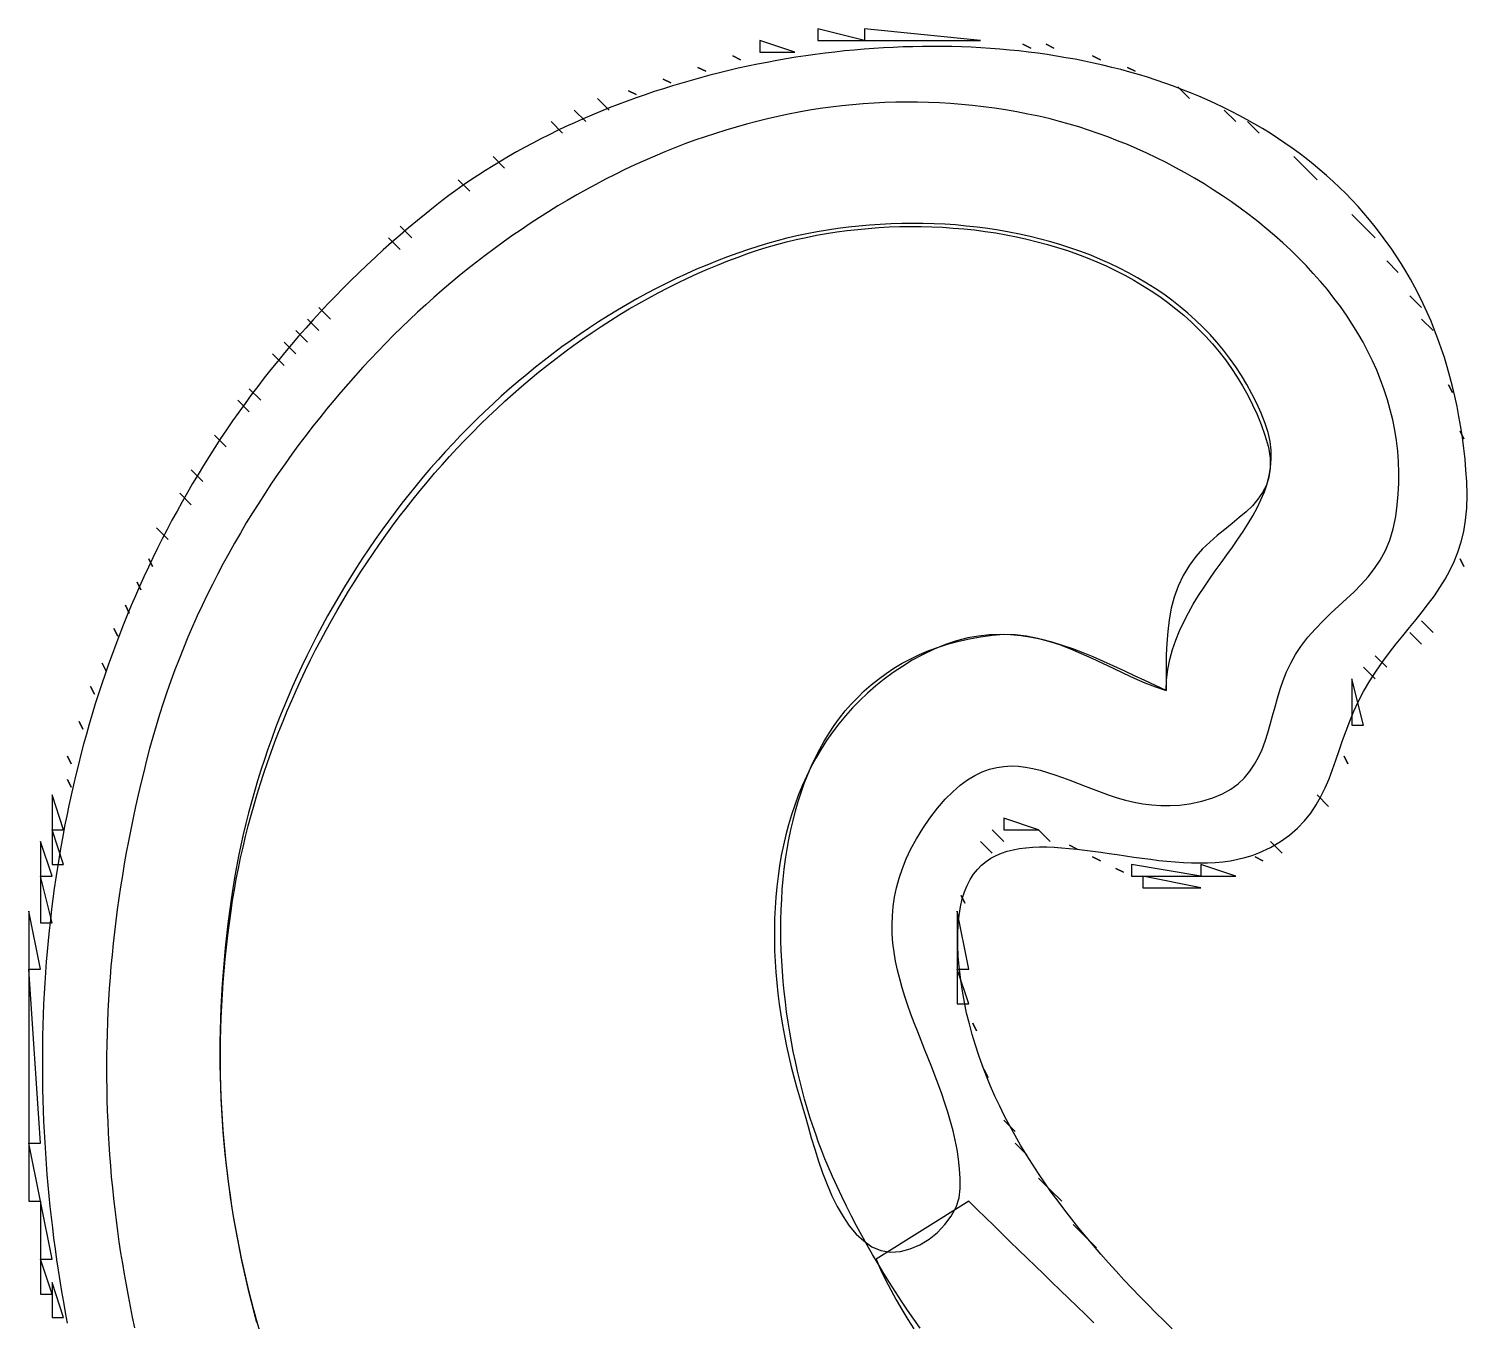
# Model space of a CAD drawing. Extents: x 0 to 2380, y 238 to 1416.
# Drawn here: x 2113.1 to 2237, y 1266.3 to 1377.7 of the extents above; entities that cross this region are included whole.
import ezdxf

# ---------------------------------------------------------------- set-up
doc = ezdxf.new("R2010")
doc.units = 0
doc.header["$MEASUREMENT"] = 0
for name, color, linetype in [('C18', 18, 'Continuous'), ('C197', 197, 'Continuous'), ('C207', 207, 'Continuous'), ('C250', 250, 'Continuous'), ('C251', 251, 'Continuous'), ('C252', 252, 'Continuous'), ('C253', 253, 'Continuous'), ('C37', 37, 'Continuous'), ('C39', 39, 'Continuous'), ('C47', 47, 'Continuous'), ('C59', 59, 'Continuous'), ('C67', 67, 'Continuous'), ('C77', 77, 'Continuous')]:
    doc.layers.add(name, color=color, linetype=linetype)

msp = doc.modelspace()

# ---------------------------------------------------------------- linework, layer by layer
at = {"layer": 'C18'}
for points in [[(2236.97, 1338.65), (2236.9, 1339.62), (2236.82, 1340.57), (2236.72, 1341.51), (2236.6, 1342.43), (2236.46, 1343.34), (2236.3, 1344.24), (2236.13, 1345.12), (2235.95, 1345.99), (2235.74, 1346.85), (2235.52, 1347.69), (2235.29, 1348.52), (2235.04, 1349.34), (2234.77, 1350.14), (2234.49, 1350.93), (2234.2, 1351.7), (2233.89, 1352.47), (2233.56, 1353.22), (2233.22, 1353.95), (2232.87, 1354.67), (2232.5, 1355.38), (2232.12, 1356.08), (2231.72, 1356.77), (2231.32, 1357.44), (2230.89, 1358.09), (2230.46, 1358.74), (2230.01, 1359.37), (2229.55, 1359.99), (2229.08, 1360.6), (2228.6, 1361.2), (2228.1, 1361.78), (2227.6, 1362.35), (2227.08, 1362.91), (2226.55, 1363.45), (2226, 1363.98), (2225.45, 1364.51), (2224.89, 1365.01), (2224.32, 1365.51), (2223.73, 1365.99), (2223.14, 1366.47), (2222.53, 1366.93), (2221.92, 1367.38), (2221.3, 1367.81), (2220.67, 1368.24), (2220.02, 1368.65), (2219.37, 1369.05), (2218.72, 1369.44), (2218.05, 1369.82), (2217.37, 1370.19), (2216.69, 1370.54), (2216, 1370.88), (2215.3, 1371.22), (2214.59, 1371.54), (2213.88, 1371.85), (2213.16, 1372.14), (2212.43, 1372.43), (2211.69, 1372.71), (2210.95, 1372.97), (2210.21, 1373.22), (2209.45, 1373.47), (2208.69, 1373.7), (2207.93, 1373.92), (2207.16, 1374.13), (2206.38, 1374.33), (2205.6, 1374.52), (2204.82, 1374.69), (2204.03, 1374.86), (2203.23, 1375.02), (2202.43, 1375.16), (2201.63, 1375.3), (2200.82, 1375.43), (2200.01, 1375.54), (2199.2, 1375.64), (2198.38, 1375.74), (2197.56, 1375.82), (2196.74, 1375.9), (2195.92, 1375.96), (2195.09, 1376.01), (2194.26, 1376.06), (2193.43, 1376.09), (2192.59, 1376.12), (2191.76, 1376.13), (2190.92, 1376.13), (2190.08, 1376.13), (2189.24, 1376.11), (2188.4, 1376.09), (2187.56, 1376.05), (2186.72, 1376.01), (2185.88, 1375.96), (2185.04, 1375.89), (2184.2, 1375.82), (2183.36, 1375.74), (2182.52, 1375.65), (2181.68, 1375.55), (2180.84, 1375.44), (2180.01, 1375.32), (2179.17, 1375.2), (2178.34, 1375.06), (2177.51, 1374.91), (2176.68, 1374.76), (2175.85, 1374.6), (2175.03, 1374.43), (2174.2, 1374.25), (2173.38, 1374.06), (2172.57, 1373.86), (2171.76, 1373.65), (2170.95, 1373.44), (2170.14, 1373.21), (2169.34, 1372.98), (2168.54, 1372.74), (2167.75, 1372.49), (2166.96, 1372.24), (2166.17, 1371.97), (2165.39, 1371.7), (2164.62, 1371.42), (2163.85, 1371.13), (2163.08, 1370.83), (2162.32, 1370.52), (2161.57, 1370.21), (2160.83, 1369.89), (2160.09, 1369.56), (2159.35, 1369.22), (2158.63, 1368.88), (2157.9, 1368.53), (2157.19, 1368.17), (2156.49, 1367.8), (2155.79, 1367.43), (2155.1, 1367.04), (2154.41, 1366.65), (2153.74, 1366.26), (2153.07, 1365.85), (2152.42, 1365.44), (2151.77, 1365.02), (2151.13, 1364.6), (2150.5, 1364.17), (2149.87, 1363.73), (2149.26, 1363.28), (2148.66, 1362.83), (2148.07, 1362.37), (2147.3, 1361.75), (2146.55, 1361.14), (2145.8, 1360.51), (2145.06, 1359.88), (2144.33, 1359.25), (2143.61, 1358.6), (2142.9, 1357.96), (2142.2, 1357.3), (2141.51, 1356.64), (2140.83, 1355.98), (2140.16, 1355.31), (2139.49, 1354.63), (2138.84, 1353.95), (2138.2, 1353.26), (2137.56, 1352.57), (2136.93, 1351.87), (2136.32, 1351.17), (2135.71, 1350.46), (2135.11, 1349.75), (2134.52, 1349.03), (2133.93, 1348.31), (2133.36, 1347.58), (2132.8, 1346.85), (2132.24, 1346.11), (2131.7, 1345.37), (2131.16, 1344.62), (2130.63, 1343.87), (2130.11, 1343.11), (2129.6, 1342.35), (2129.1, 1341.59), (2128.61, 1340.82), (2128.13, 1340.04), (2127.65, 1339.27), (2127.18, 1338.48), (2126.73, 1337.7), (2126.28, 1336.91), (2125.84, 1336.11), (2125.4, 1335.31), (2124.98, 1334.51), (2124.57, 1333.71), (2124.16, 1332.9), (2123.76, 1332.08), (2123.37, 1331.27), (2122.99, 1330.45), (2122.62, 1329.62), (2122.26, 1328.8), (2121.9, 1327.96), (2121.55, 1327.13), (2121.21, 1326.29), (2120.88, 1325.45), (2120.56, 1324.61), (2120.25, 1323.76), (2119.94, 1322.91), (2119.65, 1322.06), (2119.36, 1321.21), (2119.08, 1320.35), (2118.8, 1319.49), (2118.54, 1318.62), (2118.28, 1317.76), (2118.03, 1316.89), (2117.79, 1316.02), (2117.56, 1315.15), (2117.34, 1314.27), (2117.12, 1313.39), (2116.91, 1312.51), (2116.71, 1311.63), (2116.52, 1310.74), (2116.34, 1309.86), (2116.16, 1308.97), (2115.99, 1308.08), (2115.83, 1307.19), (2115.68, 1306.29), (2115.54, 1305.4), (2115.4, 1304.5), (2115.27, 1303.6), (2115.15, 1302.7), (2115.03, 1301.8), (2114.93, 1300.9), (2114.83, 1299.99), (2114.74, 1299.09), (2114.66, 1298.18), (2114.58, 1297.27), (2114.51, 1296.36), (2114.45, 1295.45), (2114.4, 1294.54), (2114.35, 1293.63), (2114.32, 1292.71), (2114.29, 1291.8), (2114.26, 1290.88), (2114.25, 1289.97), (2114.24, 1289.05), (2114.24, 1288.14), (2114.24, 1287.22), (2114.26, 1286.3), (2114.28, 1285.39), (2114.31, 1284.47), (2114.34, 1283.55), (2114.39, 1282.63), (2114.44, 1281.71), (2114.5, 1280.79), (2114.56, 1279.88), (2114.63, 1278.96), (2114.71, 1278.04), (2114.8, 1277.12), (2114.89, 1276.21), (2114.99, 1275.29), (2115.1, 1274.37), (2115.21, 1273.46), (2115.33, 1272.54), (2115.46, 1271.62), (2115.6, 1270.71), (2115.74, 1269.8), (2115.89, 1268.88), (2116.05, 1267.97), (2116.21, 1267.06), (2116.38, 1266.15)], [(2228.08, 1320.56), (2228.62, 1321.47), (2229.17, 1322.32), (2229.73, 1323.14), (2230.31, 1323.91), (2230.89, 1324.66), (2231.46, 1325.37), (2232.03, 1326.07), (2232.6, 1326.76), (2233.14, 1327.44), (2233.67, 1328.13), (2234.18, 1328.81), (2234.66, 1329.52), (2235.1, 1330.24), (2235.52, 1330.99), (2235.89, 1331.76), (2236.21, 1332.58), (2236.49, 1333.45), (2236.71, 1334.36), (2236.87, 1335.33), (2236.98, 1336.37), (2237.01, 1337.47), (2236.97, 1338.65)], [(2219.05, 1306.66), (2220.05, 1307.12), (2220.93, 1307.63), (2221.71, 1308.19), (2222.4, 1308.78), (2223, 1309.42), (2223.53, 1310.09), (2224, 1310.79), (2224.41, 1311.52), (2224.77, 1312.27), (2225.11, 1313.05), (2225.41, 1313.85), (2225.7, 1314.66), (2225.98, 1315.49), (2226.27, 1316.33), (2226.57, 1317.17), (2226.89, 1318.02), (2227.24, 1318.87), (2227.64, 1319.72), (2228.08, 1320.56)], [(2193.26, 1296.65), (2193.16, 1297.71), (2193.11, 1298.71), (2193.11, 1299.63), (2193.14, 1300.49), (2193.22, 1301.28), (2193.34, 1302.01), (2193.49, 1302.69), (2193.69, 1303.3), (2193.91, 1303.86), (2194.18, 1304.37), (2194.47, 1304.83), (2194.8, 1305.24), (2195.16, 1305.6), (2195.55, 1305.92), (2195.97, 1306.2), (2196.41, 1306.44), (2196.88, 1306.64), (2197.38, 1306.8), (2197.89, 1306.93), (2198.43, 1307.03), (2198.99, 1307.1), (2199.57, 1307.15), (2200.17, 1307.17), (2200.78, 1307.17), (2201.41, 1307.14), (2202.06, 1307.1), (2202.71, 1307.05), (2203.38, 1306.98), (2204.06, 1306.9), (2204.75, 1306.81), (2205.45, 1306.71), (2206.15, 1306.61), (2206.86, 1306.51), (2207.57, 1306.4), (2208.28, 1306.3), (2209, 1306.2), (2209.71, 1306.11), (2210.43, 1306.02), (2211.14, 1305.95), (2211.85, 1305.89), (2212.56, 1305.84), (2213.25, 1305.81), (2213.95, 1305.8), (2214.63, 1305.81), (2215.3, 1305.84), (2215.96, 1305.9), (2216.61, 1305.99), (2217.24, 1306.11), (2217.86, 1306.26), (2218.47, 1306.44), (2219.05, 1306.66)], [(2211.6, 1265.66), (2210.89, 1266.35), (2210.19, 1267.04), (2209.49, 1267.75), (2208.8, 1268.45), (2208.11, 1269.17), (2207.43, 1269.89), (2206.76, 1270.62), (2206.1, 1271.35), (2205.44, 1272.09), (2204.8, 1272.83), (2204.17, 1273.58), (2203.54, 1274.34), (2202.93, 1275.11), (2202.33, 1275.88), (2201.75, 1276.66), (2201.17, 1277.44), (2200.62, 1278.24), (2200.07, 1279.04), (2199.54, 1279.84), (2199.03, 1280.66), (2198.53, 1281.48), (2198.05, 1282.31), (2197.59, 1283.14), (2197.15, 1283.99), (2196.73, 1284.84), (2196.32, 1285.7), (2195.94, 1286.56), (2195.58, 1287.44), (2195.24, 1288.32), (2194.92, 1289.21), (2194.63, 1290.11), (2194.35, 1291.02), (2194.11, 1291.94), (2193.88, 1292.86), (2193.69, 1293.8), (2193.52, 1294.74), (2193.37, 1295.69), (2193.26, 1296.65)]]:
    msp.add_lwpolyline(points, dxfattribs=at)
at = {"layer": 'C197'}
msp.add_lwpolyline([(2202.73, 1307.32), (2203.4, 1306.99), (2202.73, 1307.32)], dxfattribs=at)
at = {"layer": 'C207'}
msp.add_lwpolyline([(2167.73, 1373.32), (2168.4, 1372.99), (2167.73, 1373.32)], dxfattribs=at)
at = {"layer": 'C250'}
for points in [[(2198.73, 1376.32), (2199.4, 1375.99), (2198.73, 1376.32)], [(2173.73, 1375.32), (2174.4, 1374.99), (2173.73, 1375.32)], [(2170.73, 1374.32), (2171.4, 1373.99), (2170.73, 1374.32)], [(2164.73, 1372.32), (2165.4, 1371.99), (2164.73, 1372.32)], [(2212.07, 1372.65), (2213.07, 1371.65), (2212.07, 1372.65)], [(2223.07, 1365.65), (2224.07, 1364.65), (2223.07, 1365.65)], [(2230.07, 1357.65), (2231.07, 1356.65), (2230.07, 1357.65)], [(2138.07, 1353.65), (2139.07, 1352.65), (2138.07, 1353.65)], [(2122.4, 1329.99), (2122.73, 1329.32), (2122.4, 1329.99)], [(2121.4, 1327.99), (2121.73, 1327.32), (2121.4, 1327.99)], [(2119.4, 1322.99), (2119.73, 1322.32), (2119.4, 1322.99)], [(2229.07, 1323.65), (2230.07, 1322.65), (2229.07, 1323.65)], [(2116.4, 1312.99), (2116.73, 1312.32), (2116.4, 1312.99)], [(2204.73, 1306.32), (2205.4, 1305.99), (2204.73, 1306.32)], [(2193.4, 1302.99), (2193.73, 1302.32), (2193.4, 1302.99)], [(2113.07, 1296.65), (2113.07, 1281.65), (2114.07, 1281.65), (2113.07, 1296.65)], [(2195.4, 1287.99), (2195.73, 1287.32), (2195.4, 1287.99)], [(2200.07, 1278.65), (2201.07, 1277.65), (2200.07, 1278.65)], [(2114.07, 1276.65), (2114.07, 1271.65), (2115.07, 1271.65), (2114.07, 1276.65)], [(2203.07, 1274.65), (2204.07, 1273.65), (2203.07, 1274.65)]]:
    msp.add_lwpolyline(points, dxfattribs=at)
at = {"layer": 'C251'}
for points in [[(2185.07, 1377.65), (2185.07, 1376.65), (2195.07, 1376.65), (2185.07, 1377.65)], [(2176.07, 1376.65), (2176.07, 1375.65), (2179.07, 1375.65), (2176.07, 1376.65)], [(2216.07, 1370.65), (2217.07, 1369.65), (2216.07, 1370.65)], [(2222.07, 1366.65), (2223.07, 1365.65), (2222.07, 1366.65)], [(2227.07, 1361.65), (2228.07, 1360.65), (2227.07, 1361.65)], [(2144.07, 1359.65), (2145.07, 1358.65), (2144.07, 1359.65)], [(2137.07, 1352.65), (2138.07, 1351.65), (2137.07, 1352.65)], [(2136.07, 1351.65), (2137.07, 1350.65), (2136.07, 1351.65)], [(2135.07, 1350.65), (2136.07, 1349.65), (2135.07, 1350.65)], [(2132.07, 1346.65), (2133.07, 1345.65), (2132.07, 1346.65)], [(2235.4, 1346.99), (2235.73, 1346.32), (2235.4, 1346.99)], [(2236.4, 1342.99), (2236.73, 1342.32), (2236.4, 1342.99)], [(2126.07, 1337.65), (2127.07, 1336.65), (2126.07, 1337.65)], [(2120.4, 1325.99), (2120.73, 1325.32), (2120.4, 1325.99)], [(2224.07, 1311.65), (2225.07, 1310.65), (2224.07, 1311.65)], [(2195.07, 1307.65), (2196.07, 1306.65), (2195.07, 1307.65)], [(2220.07, 1307.65), (2221.07, 1306.65), (2220.07, 1307.65)], [(2206.73, 1305.32), (2207.4, 1304.99), (2206.73, 1305.32)], [(2214.07, 1305.65), (2214.07, 1304.65), (2217.07, 1304.65), (2214.07, 1305.65)], [(2193.07, 1296.65), (2193.07, 1293.65), (2194.07, 1293.65), (2193.07, 1296.65)], [(2197.07, 1283.65), (2198.07, 1282.65), (2197.07, 1283.65)], [(2198.07, 1281.65), (2199.07, 1280.65), (2198.07, 1281.65)], [(2204.07, 1273.65), (2205.07, 1272.65), (2204.07, 1273.65)]]:
    msp.add_lwpolyline(points, dxfattribs=at)
at = {"layer": 'C252'}
for points in [[(2181.07, 1377.65), (2181.07, 1376.65), (2185.07, 1376.65), (2181.07, 1377.65)], [(2200.73, 1376.32), (2201.4, 1375.99), (2200.73, 1376.32)], [(2204.73, 1375.32), (2205.4, 1374.99), (2204.73, 1375.32)], [(2207.73, 1374.32), (2208.4, 1373.99), (2207.73, 1374.32)], [(2162.07, 1371.65), (2163.07, 1370.65), (2162.07, 1371.65)], [(2158.07, 1369.65), (2159.07, 1368.65), (2158.07, 1369.65)], [(2160.07, 1370.65), (2161.07, 1369.65), (2160.07, 1370.65)], [(2218.07, 1369.65), (2219.07, 1368.65), (2218.07, 1369.65)], [(2153.07, 1366.65), (2154.07, 1365.65), (2153.07, 1366.65)], [(2150.07, 1364.65), (2151.07, 1363.65), (2150.07, 1364.65)], [(2145.07, 1360.65), (2146.07, 1359.65), (2145.07, 1360.65)], [(2219.6, 1343.65), (2219.25, 1344.53), (2218.87, 1345.38), (2218.46, 1346.21), (2218.02, 1347.01), (2217.55, 1347.79), (2217.06, 1348.54), (2216.54, 1349.27), (2216, 1349.98), (2215.44, 1350.66), (2214.85, 1351.32), (2214.23, 1351.95), (2213.6, 1352.56), (2212.94, 1353.15), (2212.27, 1353.71), (2211.57, 1354.26), (2210.86, 1354.78), (2210.13, 1355.27), (2209.38, 1355.75), (2208.61, 1356.2), (2207.83, 1356.63), (2207.04, 1357.04), (2206.23, 1357.43), (2205.41, 1357.79), (2204.57, 1358.14), (2203.72, 1358.46), (2202.86, 1358.76), (2202, 1359.04), (2201.12, 1359.3), (2200.23, 1359.54), (2199.34, 1359.76), (2198.44, 1359.96), (2197.53, 1360.14), (2196.62, 1360.3), (2195.7, 1360.44), (2194.78, 1360.56), (2193.85, 1360.66), (2192.92, 1360.75), (2192, 1360.81), (2191.07, 1360.86), (2190.14, 1360.88), (2189.21, 1360.89), (2188.28, 1360.88), (2187.35, 1360.85), (2186.43, 1360.8), (2185.51, 1360.74), (2184.6, 1360.66), (2183.69, 1360.56), (2182.79, 1360.44), (2181.89, 1360.31), (2181, 1360.16), (2180.12, 1359.99), (2179.25, 1359.81), (2178.39, 1359.61), (2177.54, 1359.39), (2176.71, 1359.16), (2175.88, 1358.91), (2175.07, 1358.65)], [(2228.07, 1360.65), (2229.07, 1359.65), (2228.07, 1360.65)], [(2175.07, 1358.65), (2174.16, 1358.33), (2173.26, 1358), (2172.37, 1357.66), (2171.48, 1357.3), (2170.6, 1356.93), (2169.73, 1356.54), (2168.86, 1356.13), (2168, 1355.72), (2167.14, 1355.28), (2166.3, 1354.84), (2165.46, 1354.38), (2164.62, 1353.91), (2163.8, 1353.42), (2162.98, 1352.92), (2162.17, 1352.41), (2161.37, 1351.89), (2160.57, 1351.35), (2159.79, 1350.8), (2159.01, 1350.24), (2158.24, 1349.67), (2157.47, 1349.09), (2156.72, 1348.49), (2155.97, 1347.88), (2155.23, 1347.27), (2154.5, 1346.64), (2153.78, 1346), (2153.07, 1345.35), (2152.36, 1344.69), (2151.67, 1344.02), (2150.98, 1343.34), (2150.3, 1342.64), (2149.64, 1341.94), (2148.98, 1341.23), (2148.33, 1340.52), (2147.69, 1339.79), (2147.06, 1339.05), (2146.44, 1338.31), (2145.83, 1337.55), (2145.22, 1336.79), (2144.63, 1336.02), (2144.05, 1335.24), (2143.48, 1334.46), (2142.92, 1333.66), (2142.37, 1332.86), (2141.83, 1332.05), (2141.3, 1331.24), (2140.78, 1330.42), (2140.27, 1329.59), (2139.77, 1328.76), (2139.29, 1327.92), (2138.81, 1327.07), (2138.35, 1326.22), (2137.89, 1325.36), (2137.45, 1324.5), (2137.02, 1323.63), (2136.6, 1322.75), (2136.2, 1321.88), (2135.8, 1320.99), (2135.42, 1320.11), (2135.04, 1319.21), (2134.68, 1318.32), (2134.34, 1317.42), (2134, 1316.52), (2133.68, 1315.61), (2133.37, 1314.7), (2133.07, 1313.79), (2132.78, 1312.87), (2132.51, 1311.95), (2132.25, 1311.03), (2132, 1310.11), (2131.77, 1309.18), (2131.54, 1308.25), (2131.34, 1307.32), (2131.14, 1306.39), (2130.96, 1305.46), (2130.79, 1304.52), (2130.64, 1303.59), (2130.5, 1302.65), (2130.35, 1301.6), (2130.22, 1300.55), (2130.1, 1299.51), (2129.99, 1298.47), (2129.89, 1297.44), (2129.81, 1296.41), (2129.73, 1295.39), (2129.67, 1294.38), (2129.62, 1293.37), (2129.58, 1292.36), (2129.56, 1291.37), (2129.54, 1290.37), (2129.54, 1289.39), (2129.54, 1288.4), (2129.56, 1287.43), (2129.59, 1286.46), (2129.62, 1285.49), (2129.67, 1284.53), (2129.73, 1283.57), (2129.8, 1282.62), (2129.88, 1281.67), (2129.97, 1280.73), (2130.07, 1279.79), (2130.18, 1278.85), (2130.3, 1277.93), (2130.43, 1277), (2130.57, 1276.08), (2130.72, 1275.17), (2130.88, 1274.25), (2131.04, 1273.35), (2131.22, 1272.44), (2131.4, 1271.55), (2131.6, 1270.65), (2131.8, 1269.76), (2132.01, 1268.87), (2132.23, 1267.99), (2132.46, 1267.11), (2132.7, 1266.24)], [(2232.07, 1354.65), (2233.07, 1353.65), (2232.07, 1354.65)], [(2233.07, 1352.65), (2234.07, 1351.65), (2233.07, 1352.65)], [(2134.07, 1349.65), (2135.07, 1348.65), (2134.07, 1349.65)], [(2131.07, 1345.65), (2132.07, 1344.65), (2131.07, 1345.65)], [(2181.94, 1279.65), (2181.66, 1280.32), (2181.39, 1281), (2181.12, 1281.71), (2180.87, 1282.43), (2180.62, 1283.16), (2180.37, 1283.91), (2180.14, 1284.68), (2179.92, 1285.46), (2179.7, 1286.25), (2179.5, 1287.06), (2179.3, 1287.87), (2179.12, 1288.7), (2178.94, 1289.54), (2178.78, 1290.38), (2178.63, 1291.23), (2178.49, 1292.09), (2178.37, 1292.96), (2178.26, 1293.83), (2178.16, 1294.71), (2178.07, 1295.59), (2178, 1296.47), (2177.94, 1297.35), (2177.9, 1298.24), (2177.88, 1299.12), (2177.87, 1300.01), (2177.87, 1300.89), (2177.9, 1301.77), (2177.94, 1302.65), (2177.99, 1303.52), (2178.07, 1304.39), (2178.16, 1305.26), (2178.27, 1306.12), (2178.41, 1306.97), (2178.56, 1307.81), (2178.73, 1308.64), (2178.92, 1309.46), (2179.13, 1310.28), (2179.36, 1311.08), (2179.61, 1311.87), (2179.89, 1312.64), (2180.19, 1313.4), (2180.51, 1314.15), (2180.85, 1314.88), (2181.22, 1315.59), (2181.61, 1316.29), (2182.03, 1316.97), (2182.47, 1317.63), (2182.93, 1318.27), (2183.42, 1318.89), (2183.94, 1319.48), (2184.49, 1320.06), (2185.06, 1320.61), (2185.65, 1321.14), (2186.28, 1321.64), (2186.93, 1322.12), (2187.61, 1322.57), (2188.32, 1322.99), (2189.06, 1323.39), (2189.83, 1323.75), (2190.63, 1324.09), (2191.45, 1324.39), (2192.31, 1324.66), (2193.2, 1324.9), (2194.13, 1325.11), (2195.08, 1325.28), (2196.07, 1325.42), (2197.07, 1325.49), (2198.06, 1325.46), (2199.03, 1325.35), (2199.99, 1325.16), (2200.94, 1324.91), (2201.88, 1324.6), (2202.82, 1324.24), (2203.74, 1323.85), (2204.66, 1323.44), (2205.58, 1323), (2206.49, 1322.57), (2207.4, 1322.13), (2208.31, 1321.72), (2209.23, 1321.32), (2210.15, 1320.96), (2211.07, 1320.65), (2211.11, 1321.57), (2211.22, 1322.46), (2211.39, 1323.33), (2211.62, 1324.17), (2211.9, 1324.99), (2212.22, 1325.79), (2212.58, 1326.57), (2212.98, 1327.34), (2213.41, 1328.09), (2213.86, 1328.82), (2214.33, 1329.54), (2214.81, 1330.25), (2215.3, 1330.95), (2215.8, 1331.64), (2216.29, 1332.33), (2216.78, 1333.01), (2217.25, 1333.68), (2217.71, 1334.36), (2218.14, 1335.03), (2218.54, 1335.71), (2218.91, 1336.39), (2219.24, 1337.07), (2219.53, 1337.76), (2219.77, 1338.45), (2219.95, 1339.16), (2220.07, 1339.87), (2220.13, 1340.6), (2220.12, 1341.34), (2220.03, 1342.09), (2219.86, 1342.86), (2219.6, 1343.65)], [(2129.07, 1342.65), (2130.07, 1341.65), (2129.07, 1342.65)], [(2127.07, 1339.65), (2128.07, 1338.65), (2127.07, 1339.65)], [(2124.07, 1334.65), (2125.07, 1333.65), (2124.07, 1334.65)], [(2233.07, 1326.65), (2234.07, 1325.65), (2233.07, 1326.65)], [(2232.07, 1325.65), (2233.07, 1324.65), (2232.07, 1325.65)], [(2228.07, 1322.65), (2229.07, 1321.65), (2228.07, 1322.65)], [(2227.07, 1321.65), (2227.07, 1317.65), (2228.07, 1317.65), (2227.07, 1321.65)], [(2118.4, 1320.99), (2118.73, 1320.32), (2118.4, 1320.99)], [(2117.4, 1317.99), (2117.73, 1317.32), (2117.4, 1317.99)], [(2116.4, 1314.99), (2116.73, 1314.32), (2116.4, 1314.99)], [(2115.07, 1311.65), (2115.07, 1308.65), (2116.07, 1308.65), (2115.07, 1311.65)], [(2197.07, 1309.65), (2197.07, 1308.65), (2200.07, 1308.65), (2197.07, 1309.65)], [(2196.07, 1308.65), (2197.07, 1307.65), (2196.07, 1308.65)], [(2200.07, 1308.65), (2201.07, 1307.65), (2200.07, 1308.65)], [(2193.07, 1301.65), (2193.07, 1296.65), (2194.07, 1296.65), (2193.07, 1301.65)], [(2194.4, 1291.99), (2194.73, 1291.32), (2194.4, 1291.99)], [(2113.07, 1281.65), (2113.07, 1276.65), (2114.07, 1276.65), (2113.07, 1281.65)], [(2189.86, 1265.71), (2189.32, 1266.49), (2188.78, 1267.27), (2188.26, 1268.06), (2187.74, 1268.85), (2187.23, 1269.64), (2186.73, 1270.44), (2186.25, 1271.25), (2185.77, 1272.06), (2185.3, 1272.88), (2184.84, 1273.71), (2184.39, 1274.54), (2183.96, 1275.37), (2183.53, 1276.22), (2183.12, 1277.07), (2182.71, 1277.92), (2182.32, 1278.78), (2181.94, 1279.65)], [(2201.07, 1277.65), (2202.07, 1276.65), (2201.07, 1277.65)], [(2114.07, 1271.65), (2114.07, 1268.65), (2115.07, 1268.65), (2114.07, 1271.65)]]:
    msp.add_lwpolyline(points, dxfattribs=at)
at = {"layer": 'C253'}
for points in [[(2236.4, 1331.99), (2236.73, 1331.32), (2236.4, 1331.99)], [(2226.4, 1314.99), (2226.73, 1314.32), (2226.4, 1314.99)], [(2114.07, 1307.65), (2114.07, 1304.65), (2115.07, 1304.65), (2114.07, 1307.65)], [(2218.73, 1306.32), (2219.4, 1305.99), (2218.73, 1306.32)], [(2209.07, 1304.65), (2209.07, 1303.65), (2214.07, 1303.65), (2209.07, 1304.65)], [(2113.07, 1301.65), (2113.07, 1296.65), (2114.07, 1296.65), (2113.07, 1301.65)]]:
    msp.add_lwpolyline(points, dxfattribs=at)
at = {"layer": 'C37'}
msp.add_lwpolyline([(2115.07, 1308.65), (2115.07, 1305.65), (2116.07, 1305.65), (2115.07, 1308.65)], dxfattribs=at)
at = {"layer": 'C39'}
for points in [[(2222.67, 1324.44), (2223.29, 1325.24), (2223.94, 1325.97), (2224.6, 1326.66), (2225.27, 1327.31), (2225.94, 1327.93), (2226.61, 1328.55), (2227.26, 1329.16), (2227.88, 1329.79), (2228.47, 1330.45), (2229.02, 1331.15), (2229.52, 1331.89), (2229.96, 1332.71), (2230.33, 1333.59), (2230.63, 1334.57), (2230.85, 1335.65), (2230.98, 1336.61), (2231.07, 1337.56), (2231.11, 1338.51), (2231.12, 1339.44), (2231.08, 1340.36), (2231.02, 1341.28), (2230.91, 1342.18), (2230.77, 1343.08), (2230.59, 1343.96), (2230.38, 1344.84), (2230.14, 1345.7), (2229.86, 1346.56), (2229.55, 1347.4), (2229.22, 1348.23), (2228.85, 1349.05), (2228.45, 1349.86), (2228.03, 1350.66), (2227.58, 1351.44), (2227.1, 1352.22), (2226.6, 1352.98), (2226.08, 1353.72), (2225.53, 1354.46), (2224.96, 1355.18), (2224.37, 1355.89), (2223.75, 1356.58), (2223.12, 1357.26), (2222.47, 1357.93), (2221.8, 1358.58), (2221.12, 1359.22), (2220.41, 1359.85), (2219.7, 1360.46), (2218.97, 1361.05), (2218.22, 1361.63), (2217.46, 1362.19), (2216.7, 1362.74), (2215.92, 1363.27), (2215.13, 1363.79), (2214.33, 1364.29), (2213.52, 1364.77), (2212.71, 1365.24), (2211.89, 1365.68), (2211.06, 1366.12), (2210.23, 1366.53), (2209.4, 1366.93), (2208.56, 1367.31), (2207.73, 1367.67), (2206.89, 1368.01), (2206.05, 1368.34), (2205.21, 1368.64), (2204.38, 1368.93), (2203.54, 1369.2), (2202.71, 1369.44), (2201.89, 1369.67), (2201.07, 1369.88), (2200.11, 1370.11), (2199.15, 1370.31), (2198.2, 1370.5), (2197.24, 1370.66), (2196.29, 1370.81), (2195.34, 1370.94), (2194.39, 1371.05), (2193.44, 1371.14), (2192.49, 1371.22), (2191.54, 1371.28), (2190.6, 1371.31), (2189.65, 1371.34), (2188.71, 1371.34), (2187.77, 1371.33), (2186.84, 1371.3), (2185.9, 1371.25), (2184.97, 1371.19), (2184.04, 1371.11), (2183.11, 1371.01), (2182.19, 1370.9), (2181.27, 1370.77), (2180.35, 1370.63), (2179.43, 1370.47), (2178.52, 1370.29), (2177.61, 1370.1), (2176.71, 1369.89), (2175.8, 1369.67), (2174.91, 1369.44), (2174.01, 1369.19), (2173.12, 1368.92), (2172.23, 1368.64), (2171.35, 1368.35), (2170.47, 1368.05), (2169.6, 1367.73), (2168.73, 1367.39), (2167.86, 1367.04), (2167, 1366.68), (2166.14, 1366.31), (2165.29, 1365.92), (2164.44, 1365.52), (2163.6, 1365.11), (2162.77, 1364.69), (2161.93, 1364.25), (2161.11, 1363.8), (2160.29, 1363.34), (2159.47, 1362.87), (2158.66, 1362.39), (2157.86, 1361.89), (2157.06, 1361.39), (2156.27, 1360.87), (2155.48, 1360.34), (2154.7, 1359.81), (2153.93, 1359.26), (2153.16, 1358.7), (2152.4, 1358.13), (2151.65, 1357.55), (2150.9, 1356.96), (2150.16, 1356.36), (2149.43, 1355.76), (2148.7, 1355.14), (2147.98, 1354.51), (2147.27, 1353.88), (2146.57, 1353.24), (2145.87, 1352.58), (2145.18, 1351.92), (2144.5, 1351.25), (2143.83, 1350.58), (2143.16, 1349.89), (2142.5, 1349.2), (2141.85, 1348.5), (2141.21, 1347.79), (2140.58, 1347.08), (2139.96, 1346.36), (2139.34, 1345.63), (2138.73, 1344.89), (2138.14, 1344.15), (2137.55, 1343.41), (2136.97, 1342.65), (2136.35, 1341.83), (2135.74, 1341.01), (2135.15, 1340.18), (2134.57, 1339.34), (2133.99, 1338.5), (2133.43, 1337.65), (2132.88, 1336.8), (2132.34, 1335.94), (2131.81, 1335.08), (2131.3, 1334.21), (2130.79, 1333.34), (2130.3, 1332.46), (2129.82, 1331.58), (2129.35, 1330.69), (2128.89, 1329.79), (2128.44, 1328.89), (2128.01, 1327.98), (2127.58, 1327.07), (2127.17, 1326.15), (2126.78, 1325.23), (2126.39, 1324.29), (2126.02, 1323.36), (2125.66, 1322.42), (2125.31, 1321.47), (2124.97, 1320.51), (2124.65, 1319.55), (2124.34, 1318.59), (2124.04, 1317.61), (2123.76, 1316.64), (2123.48, 1315.65), (2123.22, 1314.65), (2122.97, 1313.65), (2122.72, 1312.65), (2122.49, 1311.65), (2122.27, 1310.66), (2122.05, 1309.67), (2121.85, 1308.67), (2121.65, 1307.68), (2121.47, 1306.7), (2121.29, 1305.71), (2121.13, 1304.72), (2120.97, 1303.74), (2120.83, 1302.76), (2120.69, 1301.78), (2120.57, 1300.8), (2120.45, 1299.83), (2120.34, 1298.85), (2120.24, 1297.88), (2120.15, 1296.91), (2120.07, 1295.94), (2120, 1294.97), (2119.94, 1294), (2119.89, 1293.04), (2119.85, 1292.07), (2119.81, 1291.11), (2119.79, 1290.15), (2119.77, 1289.19), (2119.77, 1288.24), (2119.77, 1287.28), (2119.78, 1286.33), (2119.8, 1285.38), (2119.83, 1284.43), (2119.87, 1283.48), (2119.91, 1282.53), (2119.97, 1281.59), (2120.03, 1280.64), (2120.1, 1279.7), (2120.18, 1278.76), (2120.27, 1277.82), (2120.37, 1276.88), (2120.48, 1275.94), (2120.59, 1275.01), (2120.71, 1274.08), (2120.84, 1273.15), (2120.98, 1272.22), (2121.13, 1271.29), (2121.29, 1270.36), (2121.45, 1269.44), (2121.62, 1268.51), (2121.8, 1267.59), (2121.99, 1266.67), (2122.18, 1265.75)], [(2132.95, 1265.56), (2132.7, 1266.44), (2132.46, 1267.31), (2132.23, 1268.19), (2132.01, 1269.07), (2131.8, 1269.96), (2131.6, 1270.85), (2131.4, 1271.74), (2131.22, 1272.64), (2131.04, 1273.54), (2130.88, 1274.44), (2130.72, 1275.35), (2130.57, 1276.27), (2130.44, 1277.18), (2130.31, 1278.11), (2130.19, 1279.03), (2130.08, 1279.96), (2129.99, 1280.9), (2129.9, 1281.84), (2129.82, 1282.78), (2129.75, 1283.73), (2129.7, 1284.68), (2129.65, 1285.64), (2129.62, 1286.6), (2129.6, 1287.57), (2129.59, 1288.54), (2129.59, 1289.52), (2129.6, 1290.5), (2129.62, 1291.49), (2129.65, 1292.48), (2129.7, 1293.48), (2129.75, 1294.48), (2129.82, 1295.49), (2129.9, 1296.5), (2130, 1297.52), (2130.1, 1298.55), (2130.22, 1299.58), (2130.35, 1300.61), (2130.5, 1301.65), (2130.63, 1302.57), (2130.79, 1303.49), (2130.95, 1304.41), (2131.13, 1305.33), (2131.32, 1306.24), (2131.53, 1307.16), (2131.75, 1308.08), (2131.98, 1308.99), (2132.22, 1309.9), (2132.48, 1310.81), (2132.75, 1311.72), (2133.03, 1312.63), (2133.32, 1313.53), (2133.63, 1314.44), (2133.95, 1315.34), (2134.28, 1316.23), (2134.62, 1317.13), (2134.98, 1318.02), (2135.34, 1318.9), (2135.72, 1319.79), (2136.11, 1320.66), (2136.51, 1321.54), (2136.92, 1322.41), (2137.35, 1323.28), (2137.78, 1324.14), (2138.23, 1324.99), (2138.69, 1325.85), (2139.15, 1326.69), (2139.63, 1327.53), (2140.12, 1328.37), (2140.62, 1329.2), (2141.13, 1330.02), (2141.66, 1330.84), (2142.19, 1331.65), (2142.73, 1332.45), (2143.28, 1333.25), (2143.84, 1334.04), (2144.41, 1334.83), (2144.99, 1335.6), (2145.58, 1336.37), (2146.18, 1337.13), (2146.79, 1337.88), (2147.41, 1338.63), (2148.04, 1339.36), (2148.68, 1340.09), (2149.33, 1340.81), (2149.98, 1341.52), (2150.64, 1342.22), (2151.32, 1342.91), (2152, 1343.59), (2152.69, 1344.26), (2153.39, 1344.92), (2154.1, 1345.57), (2154.81, 1346.21), (2155.53, 1346.85), (2156.27, 1347.47), (2157, 1348.07), (2157.75, 1348.67), (2158.51, 1349.26), (2159.27, 1349.83), (2160.04, 1350.4), (2160.82, 1350.95), (2161.6, 1351.49), (2162.39, 1352.01), (2163.19, 1352.53), (2164, 1353.03), (2164.81, 1353.52), (2165.63, 1353.99), (2166.46, 1354.46), (2167.29, 1354.91), (2168.13, 1355.34), (2168.98, 1355.76), (2169.83, 1356.17), (2170.69, 1356.56), (2171.55, 1356.94), (2172.42, 1357.3), (2173.3, 1357.65), (2174.18, 1357.99), (2175.07, 1358.31), (2175.87, 1358.58), (2176.69, 1358.83), (2177.51, 1359.07), (2178.35, 1359.29), (2179.2, 1359.5), (2180.06, 1359.68), (2180.93, 1359.86), (2181.81, 1360.01), (2182.7, 1360.15), (2183.59, 1360.27), (2184.49, 1360.37), (2185.39, 1360.46), (2186.3, 1360.53), (2187.21, 1360.58), (2188.13, 1360.61), (2189.05, 1360.62), (2189.97, 1360.62), (2190.89, 1360.6), (2191.81, 1360.56), (2192.72, 1360.49), (2193.64, 1360.42), (2194.56, 1360.32), (2195.47, 1360.2), (2196.38, 1360.06), (2197.28, 1359.9), (2198.18, 1359.73), (2199.07, 1359.53), (2199.96, 1359.31), (2200.84, 1359.08), (2201.71, 1358.82), (2202.57, 1358.54), (2203.42, 1358.24), (2204.26, 1357.92), (2205.09, 1357.58), (2205.91, 1357.22), (2206.71, 1356.83), (2207.5, 1356.43), (2208.28, 1356), (2209.04, 1355.55), (2209.78, 1355.08), (2210.51, 1354.59), (2211.22, 1354.07), (2211.91, 1353.54), (2212.58, 1352.97), (2213.24, 1352.39), (2213.87, 1351.78), (2214.48, 1351.15), (2215.07, 1350.5), (2215.64, 1349.83), (2216.18, 1349.12), (2216.7, 1348.4), (2217.19, 1347.65), (2217.66, 1346.88), (2218.1, 1346.08), (2218.51, 1345.26), (2218.9, 1344.42), (2219.25, 1343.55), (2219.58, 1342.65), (2219.88, 1341.6), (2220.03, 1340.66), (2220.04, 1339.81), (2219.93, 1339.04), (2219.71, 1338.34), (2219.38, 1337.71), (2218.98, 1337.12), (2218.5, 1336.57), (2217.96, 1336.05), (2217.37, 1335.54), (2216.75, 1335.04), (2216.12, 1334.53), (2215.47, 1334), (2214.83, 1333.44), (2214.21, 1332.84), (2213.62, 1332.18), (2213.08, 1331.46)], [(2213.08, 1331.46), (2212.54, 1330.57), (2212.1, 1329.65), (2211.76, 1328.7), (2211.51, 1327.73), (2211.32, 1326.74), (2211.2, 1325.74), (2211.12, 1324.73), (2211.08, 1323.71), (2211.07, 1322.69), (2211.07, 1321.67), (2211.07, 1320.65), (2210.15, 1321.07), (2209.24, 1321.5), (2208.34, 1321.92), (2207.45, 1322.35), (2206.56, 1322.76), (2205.67, 1323.16), (2204.79, 1323.54), (2203.91, 1323.9), (2203.02, 1324.23), (2202.14, 1324.54), (2201.26, 1324.8), (2200.37, 1325.03), (2199.47, 1325.22), (2198.58, 1325.36), (2197.67, 1325.44), (2196.76, 1325.47), (2195.84, 1325.44), (2194.91, 1325.34), (2193.97, 1325.18), (2193.01, 1324.94), (2192.05, 1324.62), (2191.07, 1324.22), (2190.07, 1323.73)], [(2190.07, 1323.73), (2189.19, 1323.25), (2188.35, 1322.73), (2187.55, 1322.19), (2186.78, 1321.63), (2186.04, 1321.04), (2185.34, 1320.43), (2184.67, 1319.8), (2184.04, 1319.15), (2183.43, 1318.47), (2182.86, 1317.78), (2182.32, 1317.07), (2181.81, 1316.34), (2181.33, 1315.59), (2180.88, 1314.82), (2180.46, 1314.04), (2180.07, 1313.25), (2179.71, 1312.44), (2179.37, 1311.61), (2179.06, 1310.78), (2178.78, 1309.93), (2178.52, 1309.07), (2178.3, 1308.21), (2178.09, 1307.33), (2177.91, 1306.44), (2177.76, 1305.55), (2177.63, 1304.65), (2177.52, 1303.75), (2177.43, 1302.84), (2177.37, 1301.92), (2177.33, 1301), (2177.31, 1300.08), (2177.31, 1299.16), (2177.33, 1298.23), (2177.37, 1297.31), (2177.43, 1296.39), (2177.51, 1295.47), (2177.61, 1294.55), (2177.73, 1293.63), (2177.86, 1292.72), (2178.01, 1291.81), (2178.17, 1290.91), (2178.35, 1290.01), (2178.55, 1289.12), (2178.76, 1288.24), (2178.99, 1287.37), (2179.23, 1286.5), (2179.48, 1285.65)], [(2213.07, 1310.88), (2214.13, 1311.11), (2215.08, 1311.4), (2215.91, 1311.75), (2216.64, 1312.16), (2217.27, 1312.62), (2217.81, 1313.13), (2218.28, 1313.69), (2218.69, 1314.29), (2219.03, 1314.92), (2219.33, 1315.58), (2219.59, 1316.28), (2219.83, 1316.99), (2220.04, 1317.73), (2220.24, 1318.47), (2220.45, 1319.23), (2220.66, 1319.99), (2220.89, 1320.76), (2221.15, 1321.52), (2221.45, 1322.27), (2221.8, 1323.01), (2222.2, 1323.74), (2222.67, 1324.44)], [(2190.71, 1309.65), (2191.37, 1310.52), (2192.03, 1311.28), (2192.68, 1311.93), (2193.32, 1312.49), (2193.96, 1312.96), (2194.59, 1313.34), (2195.22, 1313.64), (2195.85, 1313.87), (2196.47, 1314.02), (2197.09, 1314.11), (2197.71, 1314.15), (2198.34, 1314.12), (2198.96, 1314.05), (2199.58, 1313.94), (2200.21, 1313.79), (2200.84, 1313.6), (2201.48, 1313.39), (2202.13, 1313.16), (2202.78, 1312.92), (2203.43, 1312.66), (2204.1, 1312.4), (2204.77, 1312.14), (2205.46, 1311.88), (2206.15, 1311.64), (2206.86, 1311.41), (2207.58, 1311.21), (2208.32, 1311.04), (2209.07, 1310.9), (2209.83, 1310.79), (2210.62, 1310.74), (2211.41, 1310.73), (2212.23, 1310.78), (2213.07, 1310.88)], [(2185.7, 1272.74), (2186.49, 1272.4), (2187.32, 1272.27), (2188.17, 1272.33), (2189.02, 1272.54), (2189.85, 1272.9), (2190.64, 1273.39), (2191.37, 1273.97), (2192.01, 1274.64), (2192.55, 1275.37), (2192.97, 1276.15), (2193.23, 1276.94), (2193.33, 1277.74), (2193.32, 1278.6), (2193.26, 1279.44), (2193.17, 1280.28), (2193.05, 1281.11), (2192.89, 1281.92), (2192.71, 1282.73), (2192.5, 1283.53), (2192.27, 1284.33), (2192.01, 1285.11), (2191.75, 1285.9), (2191.46, 1286.67), (2191.17, 1287.44), (2190.87, 1288.21), (2190.57, 1288.98), (2190.26, 1289.74), (2189.96, 1290.5), (2189.66, 1291.25), (2189.36, 1292.01), (2189.08, 1292.77), (2188.81, 1293.52), (2188.55, 1294.28), (2188.32, 1295.04), (2188.11, 1295.8), (2187.92, 1296.57), (2187.76, 1297.33), (2187.63, 1298.1), (2187.53, 1298.88), (2187.47, 1299.66), (2187.45, 1300.45), (2187.48, 1301.24), (2187.55, 1302.04), (2187.66, 1302.84), (2187.83, 1303.66), (2188.06, 1304.48), (2188.34, 1305.32), (2188.68, 1306.16), (2189.08, 1307.02), (2189.55, 1307.88), (2190.09, 1308.76), (2190.71, 1309.65)], [(2179.48, 1285.65), (2179.71, 1284.87), (2179.96, 1284.01), (2180.22, 1283.09), (2180.49, 1282.12), (2180.79, 1281.13), (2181.12, 1280.12), (2181.47, 1279.1), (2181.85, 1278.1), (2182.27, 1277.13), (2182.73, 1276.2), (2183.23, 1275.34), (2183.77, 1274.54), (2184.36, 1273.83), (2185.01, 1273.23), (2185.7, 1272.74)], [(2194.07, 1276.65), (2186.07, 1271.65), (2186.47, 1270.76), (2186.9, 1269.89), (2187.34, 1269.02), (2187.81, 1268.16), (2188.3, 1267.32), (2188.81, 1266.48), (2189.33, 1265.65)], [(2204.83, 1266.19), (2204.11, 1266.89), (2203.39, 1267.58), (2202.67, 1268.28), (2201.95, 1268.98), (2201.23, 1269.67), (2200.52, 1270.37), (2199.8, 1271.07), (2199.08, 1271.76), (2198.36, 1272.46), (2197.64, 1273.16), (2196.93, 1273.86), (2196.21, 1274.55), (2195.5, 1275.25), (2194.78, 1275.95), (2194.07, 1276.65)]]:
    msp.add_lwpolyline(points, dxfattribs=at)
at = {"layer": 'C47'}
msp.add_lwpolyline([(2114.07, 1304.65), (2114.07, 1300.65), (2115.07, 1300.65), (2114.07, 1304.65)], dxfattribs=at)
at = {"layer": 'C59'}
msp.add_lwpolyline([(2208.07, 1305.65), (2208.07, 1304.65), (2214.07, 1304.65), (2208.07, 1305.65)], dxfattribs=at)
at = {"layer": 'C67'}
msp.add_lwpolyline([(2123.4, 1331.99), (2123.73, 1331.32), (2123.4, 1331.99)], dxfattribs=at)
at = {"layer": 'C77'}
msp.add_lwpolyline([(2115.07, 1269.65), (2115.07, 1266.65), (2116.07, 1266.65), (2115.07, 1269.65)], dxfattribs=at)

doc.saveas('drawing.dxf')
